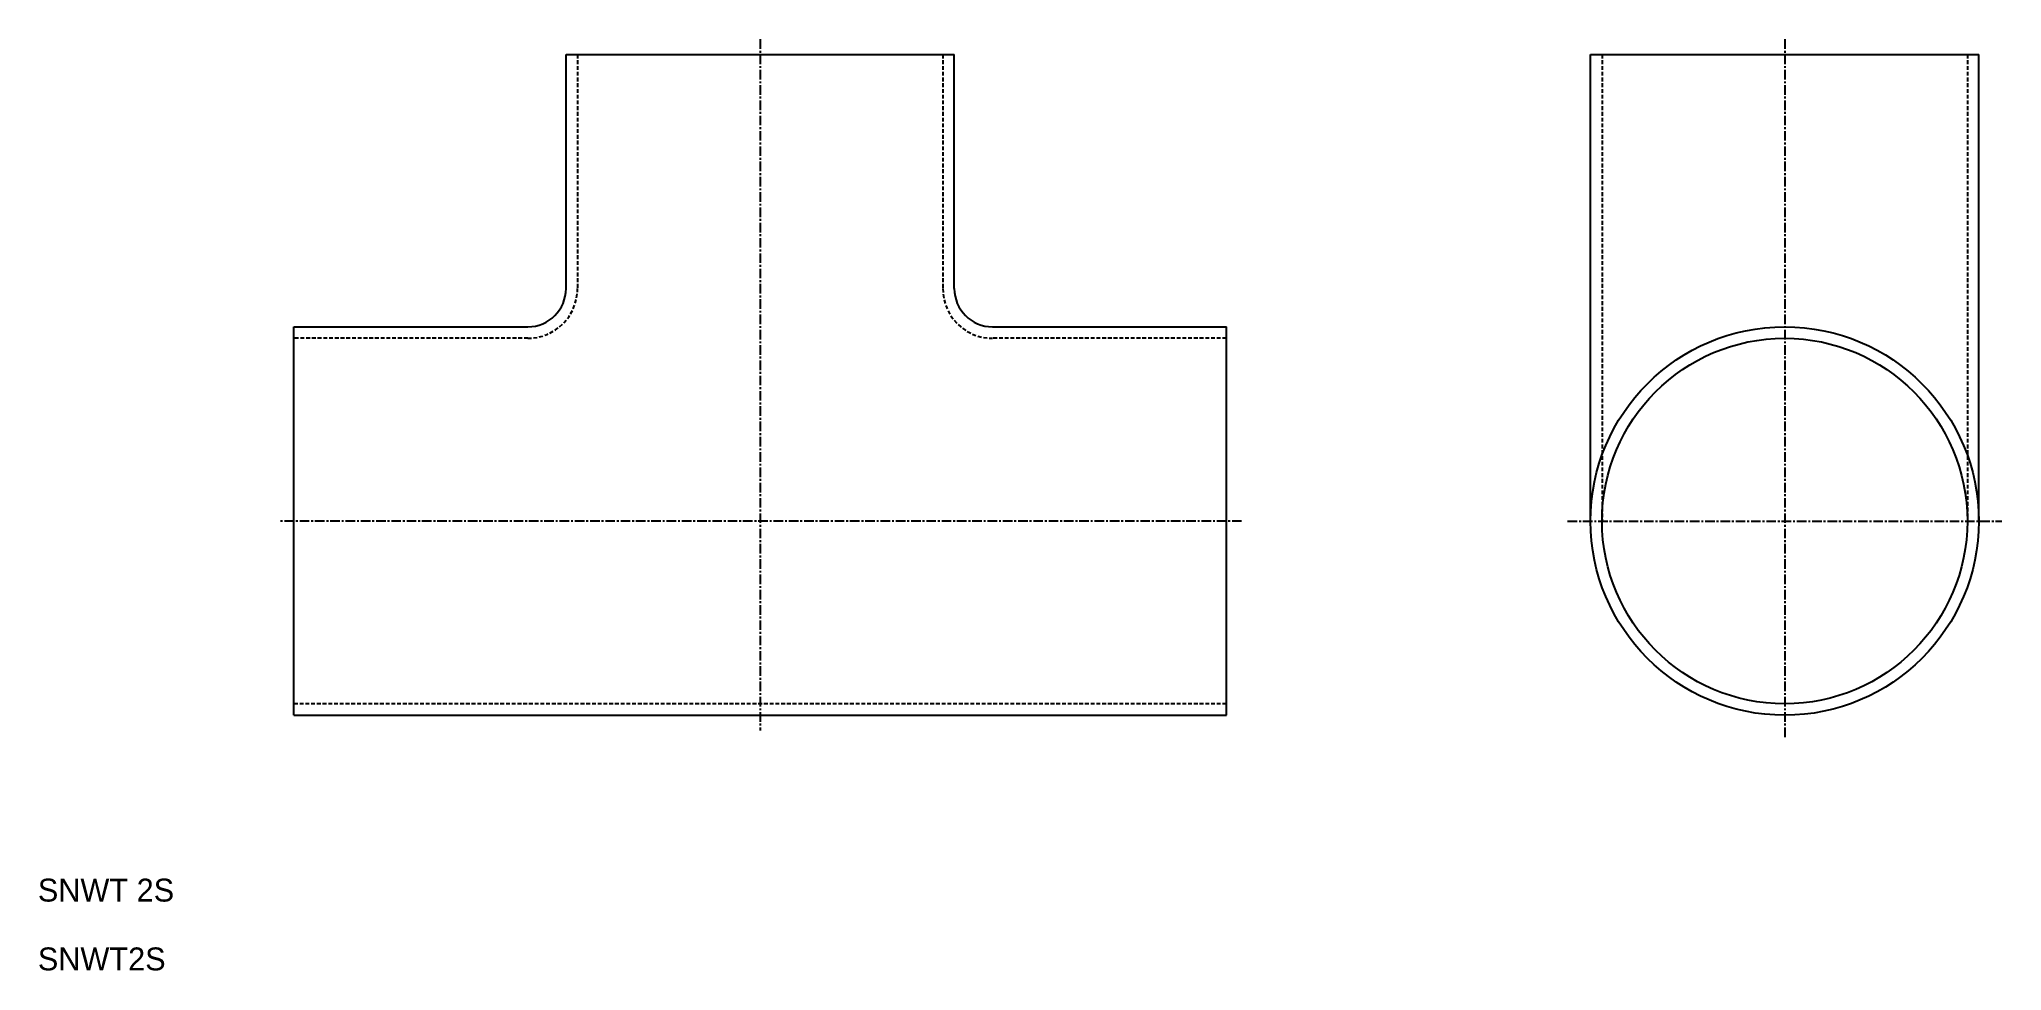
# Model space of a CAD drawing. Extents: x 0 to 257, y 1 to 123.
import ezdxf
from ezdxf.enums import TextEntityAlignment as Align

# ---------------------------------------------------------------- set-up
doc = ezdxf.new("R2010")
doc.units = 0
doc.linetypes.add('CENTER', pattern=[2, 1.25, -0.25, 0.25, -0.25])
doc.linetypes.add('DASHED', pattern=[0.75, 0.5, -0.25])
doc.layers.get('0').update_dxf_attribs({"linetype": 'CONTINUOUS'})
doc.layers.add('CENTER', color=1, linetype='CENTER')

msp = doc.modelspace()

# ---------------------------------------------------------------- linework, layer by layer
at = {"color": 7, "linetype": 'CONTINUOUS'}
for p, q in [((69.11, 90.07), (69.11, 120.67)), ((69.11, 120.67), (119.91, 120.67)), ((119.91, 90.07), (119.91, 120.67)), ((203.16, 59.67), (203.16, 120.67)), ((203.16, 120.67), (253.96, 120.67)), ((253.96, 59.67), (253.96, 120.67)), ((33.51, 85.07), (64.11, 85.07)), ((33.51, 34.27), (33.51, 85.07)), ((124.91, 85.07), (155.51, 85.07)), ((155.51, 34.27), (155.51, 85.07)), ((33.51, 34.27), (155.51, 34.27))]:
    msp.add_line(p, q, dxfattribs=at)
at = {"color": 3, "linetype": 'DASHED'}
for p, q in [((70.61, 120.67), (70.61, 90.07)), ((118.41, 120.67), (118.41, 90.07)), ((204.66, 120.67), (204.66, 59.67)), ((252.46, 120.67), (252.46, 59.67)), ((64.11, 83.57), (33.51, 83.57)), ((155.51, 83.57), (124.91, 83.57)), ((155.51, 35.77), (33.51, 35.77))]:
    msp.add_line(p, q, dxfattribs=at)
at = {"color": 7, "linetype": 'CONTINUOUS'}
for radius in [25.4, 23.9]:
    msp.add_circle((228.56, 59.67), radius, dxfattribs=at)
for centre, start, end in [((64.11, 90.07), 270, 0), ((124.91, 90.07), 180, 270)]:
    msp.add_arc(centre, 5, start, end, dxfattribs=at)
at = {"color": 3, "linetype": 'DASHED'}
for centre, start, end in [((64.11, 90.07), 270, 0), ((124.91, 90.07), 180, 270)]:
    msp.add_arc(centre, 6.5, start, end, dxfattribs=at)
at = {"layer": 'CENTER', "color": 1, "linetype": 'CENTER'}
for p, q in [((94.51, 122.67), (94.51, 32.27)), ((228.56, 122.67), (228.56, 31.27)), ((157.51, 59.67), (31.51, 59.67)), ((200.16, 59.67), (256.96, 59.67))]:
    msp.add_line(p, q, dxfattribs=at)

# ---------------------------------------------------------------- texts
for s, p in [('SNWT 2S', (0, 9)), ('SNWT2S', (0, 0))]:
    msp.add_text(s, height=3).set_placement(p, align=Align.BOTTOM_LEFT)

doc.saveas('drawing.dxf')
